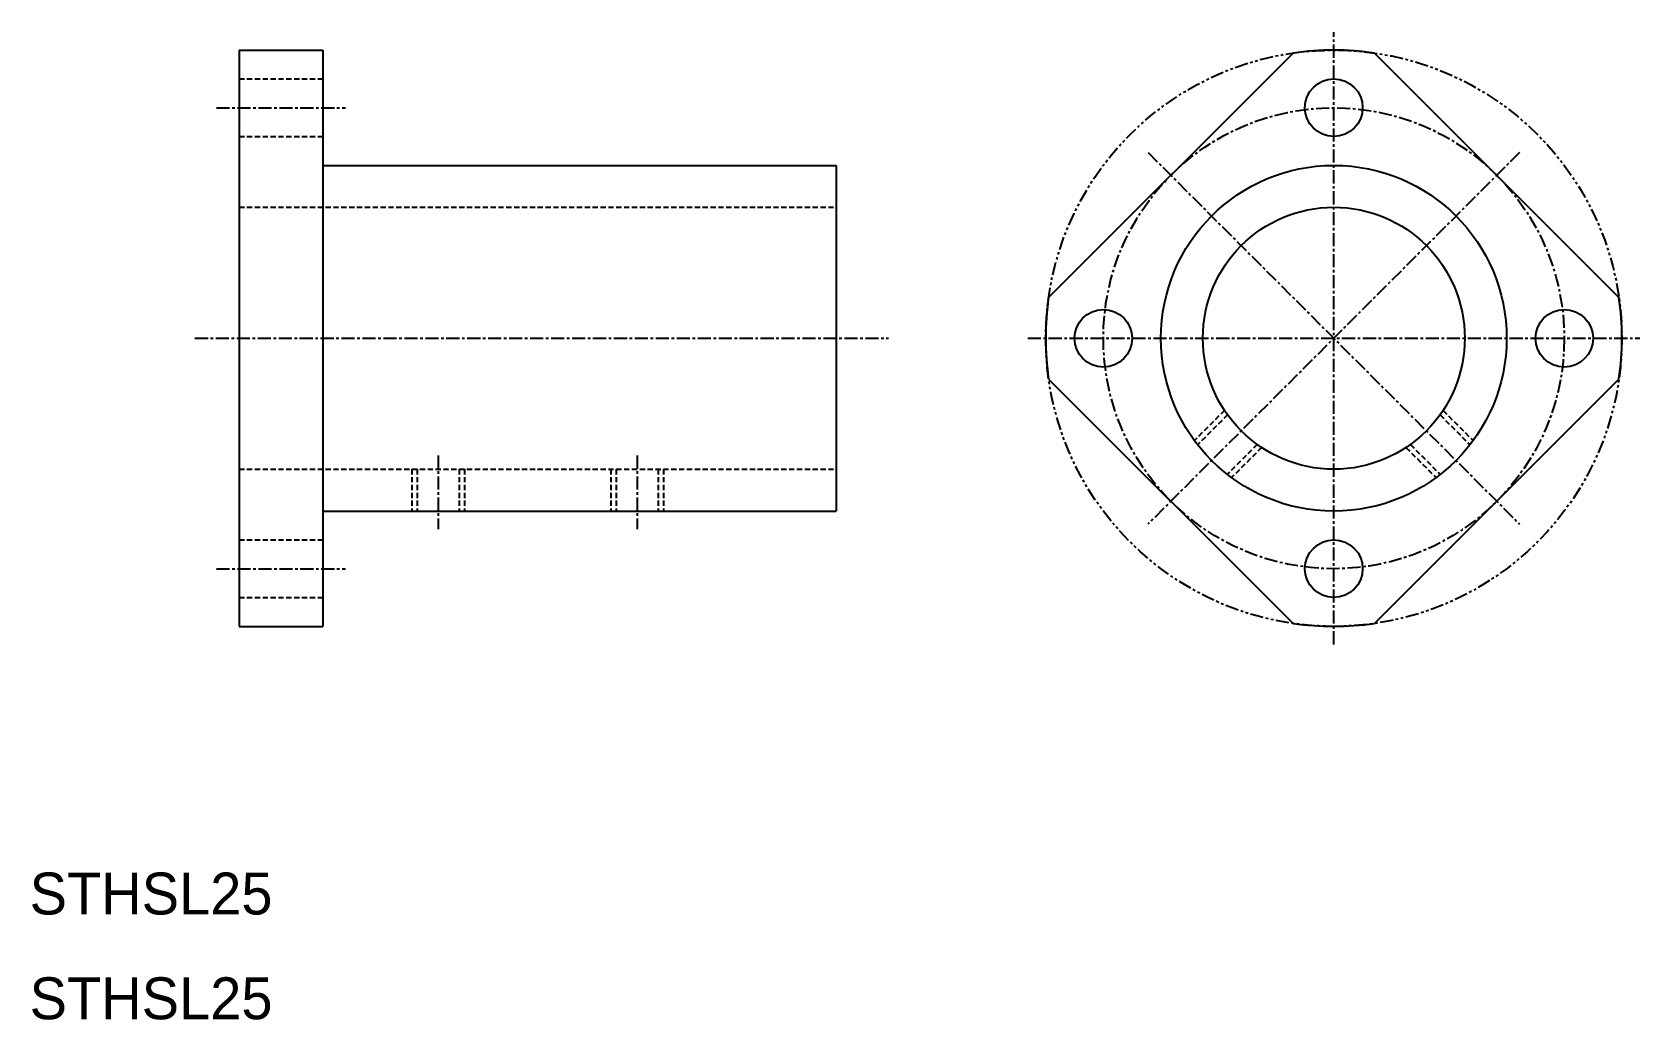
# Model space of a CAD drawing. Extents: x 10 to 164, y 10 to 104.
import ezdxf

# ---------------------------------------------------------------- set-up
doc = ezdxf.new("R2010")
doc.units = 0
for name, pattern in [('CENTER', [2, 1.25, -0.25, 0.25, -0.25]), ('DASHED', [0.75, 0.5, -0.25]), ('PHANTOM', [2.5, 1.25, -0.25, 0.25, -0.25, 0.25, -0.25])]:
    doc.linetypes.add(name, pattern=pattern)
doc.layers.get('0').update_dxf_attribs({"linetype": 'CONTINUOUS'})
doc.layers.add('CENTER', color=1, linetype='CENTER')

msp = doc.modelspace()

# ---------------------------------------------------------------- linework, layer by layer
at = {"color": 7, "linetype": 'CONTINUOUS'}
for p, q in [((30, 102.5), (30, 47.5)), ((30, 102.5), (38, 102.5)), ((38, 102.5), (38, 47.5)), ((130.61, 102.22), (107.28, 78.89)), ((138.39, 102.22), (161.72, 78.89)), ((38, 91.5), (87, 91.5)), ((87, 91.5), (87, 58.5)), ((30, 90.13), (30, 90.13)), ((30, 77.75), (30, 77.75)), ((107.28, 71.11), (130.61, 47.78)), ((161.72, 71.11), (138.39, 47.78)), ((38, 58.5), (87, 58.5)), ((30, 47.5), (38, 47.5))]:
    msp.add_line(p, q, dxfattribs=at)
at = {"color": 3, "linetype": 'DASHED'}
for p, q in [((30, 99.75), (38, 99.75)), ((30, 94.25), (38, 94.25)), ((30, 87.5), (87, 87.5)), ((124.07, 68.11), (121.2, 65.24)), ((124.36, 67.69), (121.5, 64.83)), ((144.64, 67.69), (147.5, 64.83)), ((144.93, 68.11), (147.8, 65.24)), ((127.19, 64.86), (124.33, 62)), ((127.61, 64.57), (124.74, 61.7)), ((141.39, 64.57), (144.26, 61.7)), ((141.81, 64.86), (144.67, 62)), ((30, 62.5), (87, 62.5)), ((46.5, 62.5), (46.5, 58.5)), ((47, 62.5), (47, 58.5)), ((51, 62.5), (51, 58.5)), ((51.5, 62.5), (51.5, 58.5)), ((65.5, 62.5), (65.5, 58.5)), ((66, 62.5), (66, 58.5)), ((70, 62.5), (70, 58.5)), ((70.5, 62.5), (70.5, 58.5)), ((30, 55.75), (38, 55.75)), ((30, 50.25), (38, 50.25))]:
    msp.add_line(p, q, dxfattribs=at)
at = {"color": 3, "linetype": 'PHANTOM'}
msp.add_circle((134.5, 75), 27.5, dxfattribs=at)
at = {"color": 7, "linetype": 'CONTINUOUS'}
for centre, radius in [((134.5, 97), 2.75), ((134.5, 75), 16.5), ((134.5, 75), 12.5), ((112.5, 75), 2.75), ((156.5, 75), 2.75), ((134.5, 53), 2.75)]:
    msp.add_circle(centre, radius, dxfattribs=at)
for start, end in [(81.8699, 98.1301), (171.8699, 188.1301), (351.8699, 8.1301), (261.8699, 278.1301)]:
    msp.add_arc((134.5, 75), 27.5, start, end, dxfattribs=at)
at = {"layer": 'CENTER', "color": 1, "linetype": 'CENTER'}
for p, q in [((134.5, 45.78), (134.5, 104.22)), ((27.84, 97), (40.14, 97)), ((152.23, 92.73), (116.77, 57.27)), ((116.77, 92.73), (152.23, 57.27)), ((25.78, 75), (92, 75)), ((105.28, 75), (163.72, 75)), ((49, 63.81), (49, 56.78)), ((68, 63.81), (68, 56.78)), ((27.84, 53), (40.14, 53))]:
    msp.add_line(p, q, dxfattribs=at)
msp.add_circle((134.5, 75), 22, dxfattribs=at)

# ---------------------------------------------------------------- texts
at = {"color": 7, "linetype": 'CONTINUOUS'}
for p in [(10, 20), (10, 10)]:
    msp.add_text('STHSL25', height=4, dxfattribs=at).set_placement(p)

doc.saveas('drawing.dxf')
